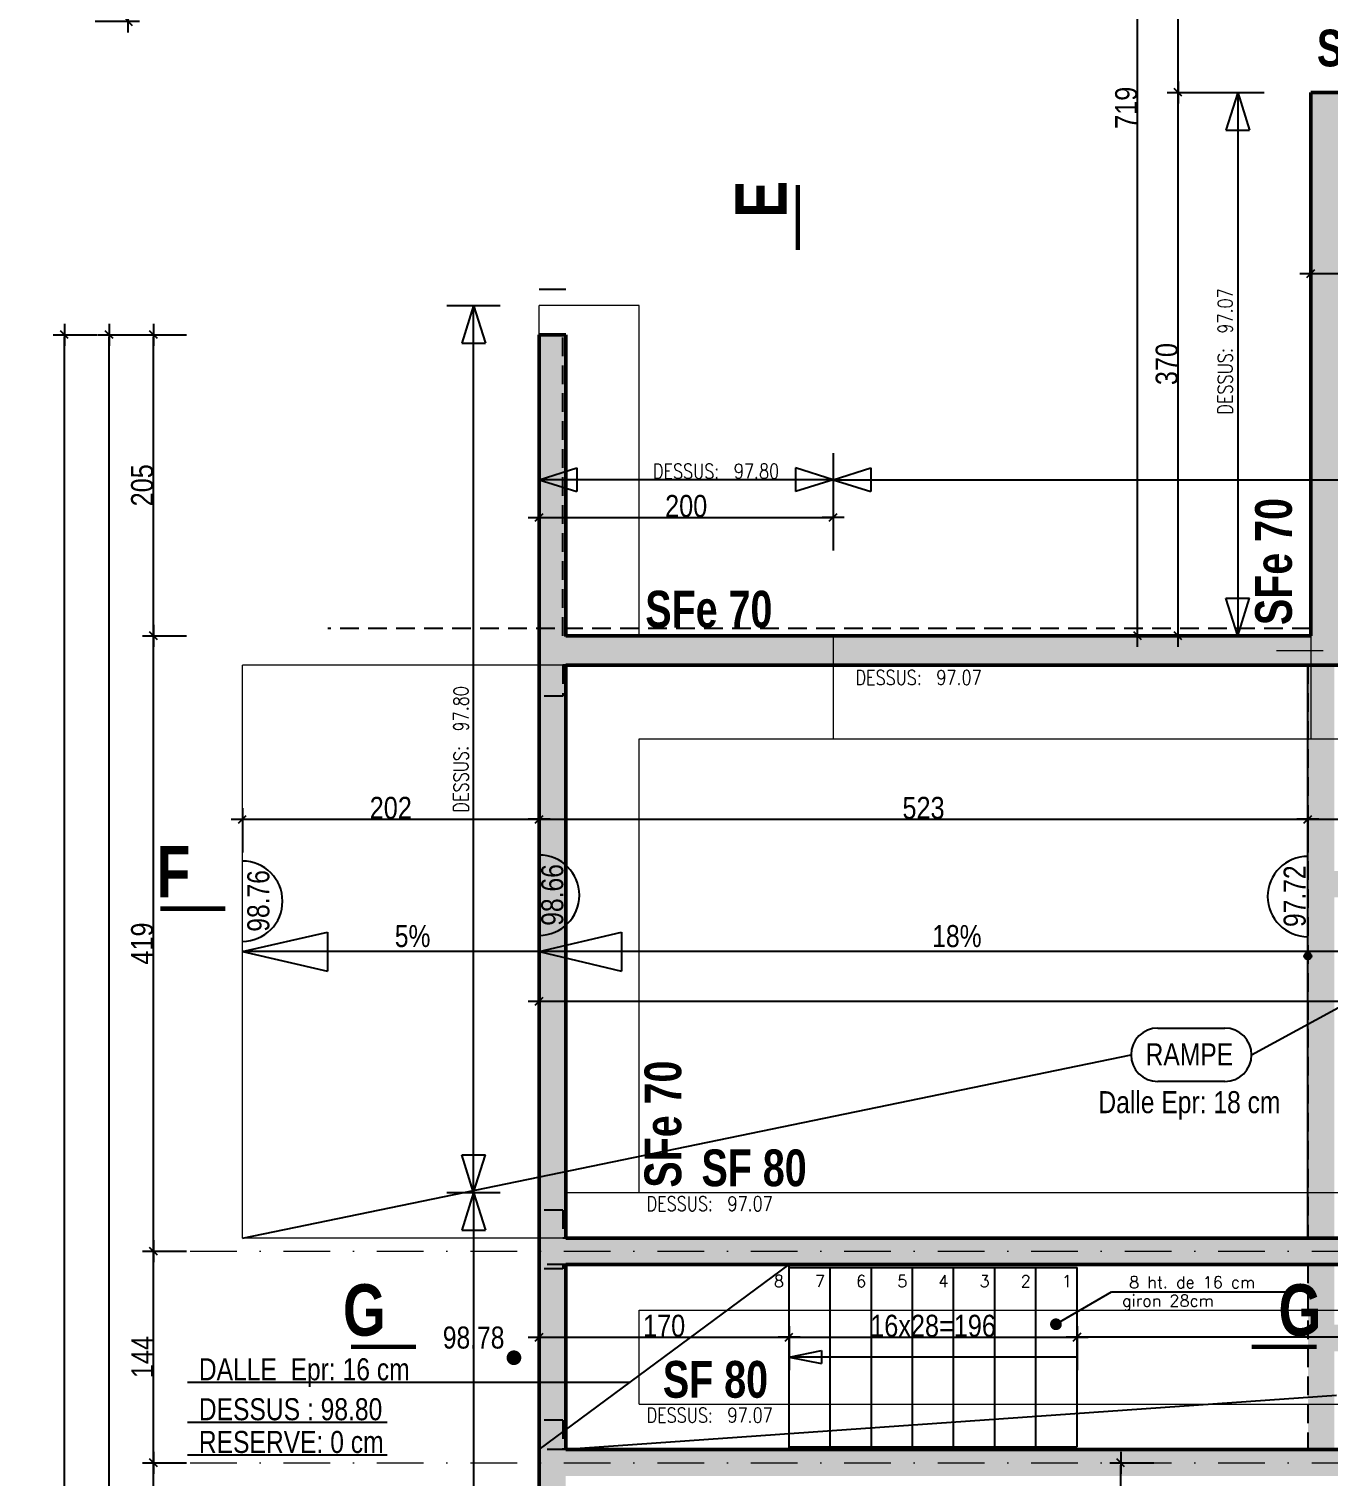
# Model space of a CAD drawing. Header units: centimetres. Extents: x -4990 to 114398, y -61489 to -12305.
# Drawn here: x 39613 to 40497, y -18859 to -17874 of the extents above; entities that cross this region are included whole.
import ezdxf
from ezdxf.enums import TextEntityAlignment as Align

# ---------------------------------------------------------------- set-up
doc = ezdxf.new("R2010")
doc.units = ezdxf.units.CM
doc.header["$LTSCALE"] = 0.5
for name, pattern in [('CACHEX2', [19.05, 12.7, -6.35]), ('TIRETPT2', [12.7, 6.35, -3.175, 0, -3.175]), ('TIRETPTX2', [50.8, 25.4, -12.7, 0, -12.7])]:
    doc.linetypes.add(name, pattern=pattern)
doc.layers.get('DEFPOINTS').update_dxf_attribs({"linetype": 'CONTINUOUS'})
for name, color, linetype in [('01_cote_gen', 4, 'CONTINUOUS'), ('01_linteaux', 2, 'CONTINUOUS'), ('01_murs_sup', 2, 'CACHEX2'), ('01_poch_murs', 253, 'CONTINUOUS'), ('01_texte', 230, 'CONTINUOUS'), ('AA_COTES', 2, 'CONTINUOUS')]:
    doc.layers.add(name, color=color, linetype=linetype)
for name, color, linetype, lineweight in [('01_murs_coup', 5, 'CONTINUOUS', 60), ('01_sem', 42, 'CONTINUOUS', 15), ('01_tram_axes', 2, 'TIRETPTX2', 9)]:
    doc.layers.add(name, color=color, linetype=linetype, lineweight=lineweight)
doc.styles.add('52', font='romans.shx', dxfattribs={"height": 8})
doc.styles.add('impact', font='impact.ttf')
doc.styles.add('MATTE_TXT', font='arial.ttf')
doc.styles.add('SIMPLEX1', font='SIMPLEX.shx', dxfattribs={"width": 0.8, "height": 10})
doc.styles.add('STYLE2', font='ARIALN.TTF')
doc.dimstyles.new('JB50', dxfattribs={"dimscale": 0.1, "dimtxt": 150, "dimasz": 15, "dimexe": 0.1, "dimexo": 0.1, "dimgap": 0.09, "dimtad": 1, "dimdec": 1, "dimdsep": 46, "dimtxsty": 'STYLE2', "dimblk1": 'BOND_G', "dimblk2": 'BOND_D', "dimsah": 1, "dimcen": 1.5, "dimdle": 0.01, "dimse1": 1, "dimse2": 1, "dimclrd": 4, "dimclre": 2, "dimclrt": 6, "dimazin": 2, "dimtfac": 2.333333, "dimtdec": 1, "dimtix": 1, "dimtmove": 2, "dimatfit": 3, "dimldrblk": 'BOND_G', "dimfxl": 1, "dimtolj": 1, "dimtzin": 0, "dimarcsym": 0})

# ---------------------------------------------------------------- blocks, each defined once
blk = doc.blocks.new('BOND_G')
at = {"layer": 'AA_COTES', "color": 0}
for p, q in [((0, -5), (0, 15)), ((5, 0), (-5, 0)), ((1.77, 1.77), (-1.77, -1.77))]:
    blk.add_line(p, q, dxfattribs=at)
blk = doc.blocks.new('BOND_D')
at = {"layer": 'AA_COTES', "color": 0}
for p, q in [((5, 0), (-5, 0)), ((-1.77, -1.77), (1.77, 1.77)), ((0, 5), (0, -15))]:
    blk.add_line(p, q, dxfattribs=at)
blk = doc.blocks.new('*D73')
at = {"layer": '01_linteaux', "color": 4, "lineweight": -2, "transparency": 16777216}
blk.add_line((40485.13, -18412.37), (40914.13, -18412.37), dxfattribs=at)
at = {"layer": 'DEFPOINTS', "color": 0, "transparency": 16777216}
for p in [(40915.63, -18412.37), (40483.63, -18417.11), (40915.63, -18417.11)]:
    blk.add_point(p, dxfattribs=at)
at = {"layer": '01_linteaux', "color": 4, "lineweight": -2, "transparency": 16777216, "xscale": 1.5, "yscale": 1.5, "zscale": 1.5, "rotation": 180}
blk.add_blockref('BOND_G', (40483.63, -18412.37), dxfattribs=at)
at = {"layer": '01_linteaux', "color": 4, "lineweight": -2, "transparency": 16777216, "xscale": 1.5, "yscale": 1.5, "zscale": 1.5}
blk.add_blockref('BOND_D', (40915.63, -18412.37), dxfattribs=at)
at = {"layer": '01_linteaux', "color": 6, "transparency": 16777216, "insert": (40699.63, -18404.7), "char_height": 15, "attachment_point": 5, "style": 'STYLE2'}
blk.add_mtext('\\A1;432', dxfattribs=at)
blk = doc.blocks.new('*D74')
at = {"layer": '01_linteaux', "color": 4, "lineweight": -2, "transparency": 16777216}
blk.add_line((39760.13, -18412.37), (39959.13, -18412.37), dxfattribs=at)
at = {"layer": 'DEFPOINTS', "color": 0, "transparency": 16777216}
for p in [(39960.63, -18412.37), (39758.63, -18417.08), (39960.63, -18434.32)]:
    blk.add_point(p, dxfattribs=at)
at = {"layer": '01_linteaux', "color": 4, "lineweight": -2, "transparency": 16777216, "xscale": 1.5, "yscale": 1.5, "zscale": 1.5, "rotation": 180}
blk.add_blockref('BOND_G', (39758.63, -18412.37), dxfattribs=at)
at = {"layer": '01_linteaux', "color": 4, "lineweight": -2, "transparency": 16777216, "xscale": 1.5, "yscale": 1.5, "zscale": 1.5}
blk.add_blockref('BOND_D', (39960.63, -18412.37), dxfattribs=at)
at = {"layer": '01_linteaux', "color": 6, "transparency": 16777216, "insert": (39859.63, -18404.7), "char_height": 15, "attachment_point": 5, "style": 'STYLE2'}
blk.add_mtext('\\A1;202', dxfattribs=at)
blk = doc.blocks.new('*D75')
at = {"layer": '01_linteaux', "color": 4, "lineweight": -2, "transparency": 16777216}
blk.add_line((39962.13, -18412.37), (40482.13, -18412.37), dxfattribs=at)
at = {"layer": 'DEFPOINTS', "color": 0, "transparency": 16777216}
for p in [(40483.63, -18412.37), (39960.63, -18434.87), (40483.63, -18465.1)]:
    blk.add_point(p, dxfattribs=at)
at = {"layer": '01_linteaux', "color": 4, "lineweight": -2, "transparency": 16777216, "xscale": 1.5, "yscale": 1.5, "zscale": 1.5, "rotation": 180}
blk.add_blockref('BOND_G', (39960.63, -18412.37), dxfattribs=at)
at = {"layer": '01_linteaux', "color": 4, "lineweight": -2, "transparency": 16777216, "xscale": 1.5, "yscale": 1.5, "zscale": 1.5}
blk.add_blockref('BOND_D', (40483.63, -18412.37), dxfattribs=at)
at = {"layer": '01_linteaux', "color": 6, "transparency": 16777216, "insert": (40222.13, -18404.7), "char_height": 15, "attachment_point": 5, "style": 'STYLE2'}
blk.add_mtext('\\A1;523', dxfattribs=at)
blk = doc.blocks.new('*D86')
at = {"layer": '01_cote_gen', "color": 4, "lineweight": -2, "transparency": 16777216}
blk.add_line((39962.13, -17475.15), (40484.13, -17475.15), dxfattribs=at)
at = {"layer": 'DEFPOINTS', "color": 0, "transparency": 16777216}
for p in [(40485.63, -17475.15), (40485.63, -17917.48), (39960.63, -18082.48)]:
    blk.add_point(p, dxfattribs=at)
at = {"layer": '01_cote_gen', "color": 4, "lineweight": -2, "transparency": 16777216, "xscale": 1.5, "yscale": 1.5, "zscale": 1.5, "rotation": 180}
blk.add_blockref('BOND_G', (39960.63, -17475.15), dxfattribs=at)
at = {"layer": '01_cote_gen', "color": 4, "lineweight": -2, "transparency": 16777216, "xscale": 1.5, "yscale": 1.5, "zscale": 1.5}
blk.add_blockref('BOND_D', (40485.63, -17475.15), dxfattribs=at)
at = {"layer": '01_cote_gen', "color": 6, "transparency": 16777216, "insert": (40223.13, -17467.49), "char_height": 15, "attachment_point": 5, "style": 'STYLE2'}
blk.add_mtext('\\A1;525', dxfattribs=at)
blk = doc.blocks.new('*D87')
at = {"layer": '01_cote_gen', "color": 4, "lineweight": -2, "transparency": 16777216}
blk.add_line((40487.13, -17475.15), (40929.13, -17475.15), dxfattribs=at)
at = {"layer": 'DEFPOINTS', "color": 0, "transparency": 16777216}
for p in [(40930.63, -17475.15), (40930.63, -17497.65), (40485.63, -17917.48)]:
    blk.add_point(p, dxfattribs=at)
at = {"layer": '01_cote_gen', "color": 4, "lineweight": -2, "transparency": 16777216, "xscale": 1.5, "yscale": 1.5, "zscale": 1.5, "rotation": 180}
blk.add_blockref('BOND_G', (40485.63, -17475.15), dxfattribs=at)
at = {"layer": '01_cote_gen', "color": 4, "lineweight": -2, "transparency": 16777216, "xscale": 1.5, "yscale": 1.5, "zscale": 1.5}
blk.add_blockref('BOND_D', (40930.63, -17475.15), dxfattribs=at)
at = {"layer": '01_cote_gen', "color": 6, "transparency": 16777216, "insert": (40708.13, -17467.52), "char_height": 15, "attachment_point": 5, "style": 'STYLE2'}
blk.add_mtext('\\A1;445', dxfattribs=at)
blk = doc.blocks.new('*D95')
at = {"layer": '01_cote_gen', "color": 4, "lineweight": -2, "transparency": 16777216}
blk.add_line((39962.13, -18536.22), (41544.13, -18536.22), dxfattribs=at)
at = {"layer": 'DEFPOINTS', "color": 0, "transparency": 16777216}
for p in [(41545.63, -18536.22), (39960.63, -18597.35), (41545.63, -18617.31)]:
    blk.add_point(p, dxfattribs=at)
at = {"layer": '01_cote_gen', "color": 4, "lineweight": -2, "transparency": 16777216, "xscale": 1.5, "yscale": 1.5, "zscale": 1.5, "rotation": 180}
blk.add_blockref('BOND_G', (39960.63, -18536.22), dxfattribs=at)
at = {"layer": '01_cote_gen', "color": 4, "lineweight": -2, "transparency": 16777216, "xscale": 1.5, "yscale": 1.5, "zscale": 1.5}
blk.add_blockref('BOND_D', (41545.63, -18536.22), dxfattribs=at)
at = {"layer": '01_cote_gen', "color": 6, "transparency": 16777216, "insert": (40753.13, -18528.55), "char_height": 15, "attachment_point": 5, "style": 'STYLE2'}
blk.add_mtext('\\A1;1585', dxfattribs=at)
blk = doc.blocks.new('*D117')
at = {"layer": '01_cote_gen', "color": 4, "lineweight": -2, "transparency": 16777216}
blk.add_line((40487.13, -18040.77), (40939.13, -18040.77), dxfattribs=at)
at = {"layer": 'DEFPOINTS', "color": 0, "transparency": 16777216}
for p in [(40485.63, -18022.24), (40940.63, -18040.77), (40940.63, -18040.77)]:
    blk.add_point(p, dxfattribs=at)
at = {"layer": '01_cote_gen', "color": 4, "lineweight": -2, "transparency": 16777216, "xscale": 1.5, "yscale": 1.5, "zscale": 1.5, "rotation": 180}
blk.add_blockref('BOND_G', (40485.63, -18040.77), dxfattribs=at)
at = {"layer": '01_cote_gen', "color": 4, "lineweight": -2, "transparency": 16777216, "xscale": 1.5, "yscale": 1.5, "zscale": 1.5}
blk.add_blockref('BOND_D', (40940.63, -18040.77), dxfattribs=at)
at = {"layer": '01_cote_gen', "color": 6, "transparency": 16777216, "insert": (40713.13, -18033.13), "char_height": 15, "attachment_point": 5, "style": 'STYLE2'}
blk.add_mtext('\\A1;455', dxfattribs=at)
blk = doc.blocks.new('*D174')
at = {"layer": '01_cote_gen', "color": 4, "lineweight": -2, "transparency": 16777216}
blk.add_line((39698.19, -19161.98), (39698.19, -18851.98), dxfattribs=at)
at = {"layer": 'DEFPOINTS', "color": 0, "transparency": 16777216}
for p in [(39698.19, -18850.48), (39723.04, -18850.48), (39723.04, -19163.48)]:
    blk.add_point(p, dxfattribs=at)
at = {"layer": '01_cote_gen', "color": 4, "lineweight": -2, "transparency": 16777216, "xscale": 1.5, "yscale": 1.5, "zscale": 1.5}
for name, p, rotation in [('BOND_D', (39698.19, -18850.48), 90), ('BOND_G', (39698.19, -19163.48), 270)]:
    blk.add_blockref(name, p, dxfattribs=dict(at, rotation=rotation))
at = {"layer": '01_cote_gen', "color": 6, "transparency": 16777216, "insert": (39690.52, -19006.98), "char_height": 15, "attachment_point": 5, "rotation": 90, "style": 'STYLE2'}
blk.add_mtext('\\A1;313', dxfattribs=at)
blk = doc.blocks.new('*D175')
at = {"layer": '01_cote_gen', "color": 4, "lineweight": -2, "transparency": 16777216}
blk.add_line((39698.19, -18848.98), (39698.19, -18707.98), dxfattribs=at)
at = {"layer": 'DEFPOINTS', "color": 0, "transparency": 16777216}
for p in [(39698.19, -18706.48), (39723.04, -18706.48), (39723.04, -18850.48)]:
    blk.add_point(p, dxfattribs=at)
at = {"layer": '01_cote_gen', "color": 4, "lineweight": -2, "transparency": 16777216, "xscale": 1.5, "yscale": 1.5, "zscale": 1.5}
for name, p, rotation in [('BOND_D', (39698.19, -18706.48), 90), ('BOND_G', (39698.19, -18850.48), 270)]:
    blk.add_blockref(name, p, dxfattribs=dict(at, rotation=rotation))
at = {"layer": '01_cote_gen', "color": 6, "transparency": 16777216, "insert": (39690.65, -18778.48), "char_height": 15, "attachment_point": 5, "rotation": 90, "style": 'STYLE2'}
blk.add_mtext('\\A1;144', dxfattribs=at)
blk = doc.blocks.new('*D176')
at = {"layer": '01_cote_gen', "color": 4, "lineweight": -2, "transparency": 16777216}
blk.add_line((39668.04, -20295.98), (39668.04, -18083.98), dxfattribs=at)
at = {"layer": 'DEFPOINTS', "color": 0, "transparency": 16777216}
for p in [(39668.04, -18082.48), (39720.69, -18082.48), (39960.63, -20297.48)]:
    blk.add_point(p, dxfattribs=at)
at = {"layer": '01_cote_gen', "color": 4, "lineweight": -2, "transparency": 16777216, "xscale": 1.5, "yscale": 1.5, "zscale": 1.5}
for name, p, rotation in [('BOND_D', (39668.04, -18082.48), 90), ('BOND_G', (39668.04, -20297.48), 270)]:
    blk.add_blockref(name, p, dxfattribs=dict(at, rotation=rotation))
at = {"layer": '01_cote_gen', "color": 6, "transparency": 16777216, "insert": (39660.38, -19189.98), "char_height": 15, "attachment_point": 5, "rotation": 90, "style": 'STYLE2'}
blk.add_mtext('\\A1;2215', dxfattribs=at)
blk = doc.blocks.new('*D177')
at = {"layer": '01_cote_gen', "color": 4, "lineweight": -2, "transparency": 16777216}
blk.add_line((39698.19, -18704.98), (39698.19, -18288.98), dxfattribs=at)
at = {"layer": 'DEFPOINTS', "color": 0, "transparency": 16777216}
for p in [(39698.19, -18287.48), (40026.4, -18287.48), (39720.69, -18706.48)]:
    blk.add_point(p, dxfattribs=at)
at = {"layer": '01_cote_gen', "color": 4, "lineweight": -2, "transparency": 16777216, "xscale": 1.5, "yscale": 1.5, "zscale": 1.5}
for name, p, rotation in [('BOND_D', (39698.19, -18287.48), 90), ('BOND_G', (39698.19, -18706.48), 270)]:
    blk.add_blockref(name, p, dxfattribs=dict(at, rotation=rotation))
at = {"layer": '01_cote_gen', "color": 6, "transparency": 16777216, "insert": (39690.52, -18496.98), "char_height": 15, "attachment_point": 5, "rotation": 90, "style": 'STYLE2'}
blk.add_mtext('\\A1;419', dxfattribs=at)
blk = doc.blocks.new('*D178')
at = {"layer": '01_cote_gen', "color": 4, "lineweight": -2, "transparency": 16777216}
blk.add_line((39698.19, -18285.98), (39698.19, -18083.98), dxfattribs=at)
at = {"layer": 'DEFPOINTS', "color": 0, "transparency": 16777216}
for p in [(39698.19, -18082.48), (39978.63, -18082.48), (39720.69, -18287.48)]:
    blk.add_point(p, dxfattribs=at)
at = {"layer": '01_cote_gen', "color": 4, "lineweight": -2, "transparency": 16777216, "xscale": 1.5, "yscale": 1.5, "zscale": 1.5}
for name, p, rotation in [('BOND_D', (39698.19, -18082.48), 90), ('BOND_G', (39698.19, -18287.48), 270)]:
    blk.add_blockref(name, p, dxfattribs=dict(at, rotation=rotation))
at = {"layer": '01_cote_gen', "color": 6, "transparency": 16777216, "insert": (39690.52, -18184.98), "char_height": 15, "attachment_point": 5, "rotation": 90, "style": 'STYLE2'}
blk.add_mtext('\\A1;205', dxfattribs=at)
blk = doc.blocks.new('*D180')
at = {"layer": '01_cote_gen', "color": 4, "lineweight": -2, "transparency": 16777216}
blk.add_line((39637.51, -20577.98), (39637.51, -18083.98), dxfattribs=at)
at = {"layer": 'DEFPOINTS', "color": 0, "transparency": 16777216}
for p in [(39637.51, -18082.48), (39720.69, -18082.48), (40307.63, -20579.48)]:
    blk.add_point(p, dxfattribs=at)
at = {"layer": '01_cote_gen', "color": 4, "lineweight": -2, "transparency": 16777216, "xscale": 1.5, "yscale": 1.5, "zscale": 1.5}
for name, p, rotation in [('BOND_D', (39637.51, -18082.48), 90), ('BOND_G', (39637.51, -20579.48), 270)]:
    blk.add_blockref(name, p, dxfattribs=dict(at, rotation=rotation))
at = {"layer": '01_cote_gen', "color": 6, "transparency": 16777216, "insert": (39629.85, -19330.98), "char_height": 15, "attachment_point": 5, "rotation": 90, "style": 'STYLE2'}
blk.add_mtext('\\A1;2497', dxfattribs=at)
blk = doc.blocks.new('*D181')
at = {"layer": '01_cote_gen', "color": 4, "lineweight": -2, "transparency": 16777216}
blk.add_line((40395.35, -18285.98), (40395.35, -17918.98), dxfattribs=at)
at = {"layer": 'DEFPOINTS', "color": 0, "transparency": 16777216}
for p in [(40395.35, -17917.48), (40485.63, -17917.48), (40443.59, -18287.48)]:
    blk.add_point(p, dxfattribs=at)
at = {"layer": '01_cote_gen', "color": 4, "lineweight": -2, "transparency": 16777216, "xscale": 1.5, "yscale": 1.5, "zscale": 1.5}
for name, p, rotation in [('BOND_D', (40395.35, -17917.48), 90), ('BOND_G', (40395.35, -18287.48), 270)]:
    blk.add_blockref(name, p, dxfattribs=dict(at, rotation=rotation))
at = {"layer": '01_cote_gen', "color": 6, "transparency": 16777216, "insert": (40387.68, -18102.48), "char_height": 15, "attachment_point": 5, "rotation": 90, "style": 'STYLE2'}
blk.add_mtext('\\A1;370', dxfattribs=at)
blk = doc.blocks.new('*D182')
at = {"layer": '01_cote_gen', "color": 4, "lineweight": -2, "transparency": 16777216}
blk.add_line((40395.35, -17915.98), (40395.35, -17594.98), dxfattribs=at)
at = {"layer": 'DEFPOINTS', "color": 0, "transparency": 16777216}
for p in [(40395.35, -17593.48), (40841.47, -17593.48), (40622.78, -17917.48)]:
    blk.add_point(p, dxfattribs=at)
at = {"layer": '01_cote_gen', "color": 4, "lineweight": -2, "transparency": 16777216, "xscale": 1.5, "yscale": 1.5, "zscale": 1.5}
for name, p, rotation in [('BOND_D', (40395.35, -17593.48), 90), ('BOND_G', (40395.35, -17917.48), 270)]:
    blk.add_blockref(name, p, dxfattribs=dict(at, rotation=rotation))
at = {"layer": '01_cote_gen', "color": 6, "transparency": 16777216, "insert": (40387.68, -17755.48), "char_height": 15, "attachment_point": 5, "rotation": 90, "style": 'STYLE2'}
blk.add_mtext('\\A1;324', dxfattribs=at)
blk = doc.blocks.new('*D184')
at = {"layer": '01_cote_gen', "color": 4, "lineweight": -2, "transparency": 16777216}
blk.add_line((40367.78, -18285.98), (40367.78, -17569.98), dxfattribs=at)
at = {"layer": 'DEFPOINTS', "color": 0, "transparency": 16777216}
for p in [(40367.78, -17568.48), (40417.85, -17568.48), (40462.3, -18287.48)]:
    blk.add_point(p, dxfattribs=at)
at = {"layer": '01_cote_gen', "color": 4, "lineweight": -2, "transparency": 16777216, "xscale": 1.5, "yscale": 1.5, "zscale": 1.5}
for name, p, rotation in [('BOND_D', (40367.78, -17568.48), 90), ('BOND_G', (40367.78, -18287.48), 270)]:
    blk.add_blockref(name, p, dxfattribs=dict(at, rotation=rotation))
at = {"layer": '01_cote_gen', "color": 6, "transparency": 16777216, "insert": (40360.12, -17927.98), "char_height": 15, "attachment_point": 5, "rotation": 90, "style": 'STYLE2'}
blk.add_mtext('\\A1;719', dxfattribs=at)
blk = doc.blocks.new('*D185')
at = {"layer": '01_cote_gen', "color": 4, "lineweight": -2, "transparency": 16777216}
blk.add_line((40949.13, -18764.96), (40328.13, -18764.96), dxfattribs=at)
at = {"layer": 'DEFPOINTS', "color": 0, "transparency": 16777216}
for p in [(40326.63, -18732.96), (40950.63, -18739.05), (40326.63, -18764.96)]:
    blk.add_point(p, dxfattribs=at)
at = {"layer": '01_cote_gen', "color": 4, "lineweight": -2, "transparency": 16777216, "xscale": 1.5, "yscale": 1.5, "zscale": 1.5, "rotation": 180}
blk.add_blockref('BOND_D', (40326.63, -18764.96), dxfattribs=at)
at = {"layer": '01_cote_gen', "color": 4, "lineweight": -2, "transparency": 16777216, "xscale": 1.5, "yscale": 1.5, "zscale": 1.5}
blk.add_blockref('BOND_G', (40950.63, -18764.96), dxfattribs=at)
at = {"layer": '01_cote_gen', "color": 6, "transparency": 16777216, "insert": (40638.63, -18757.29), "char_height": 15, "attachment_point": 5, "style": 'STYLE2'}
blk.add_mtext('\\A1;624', dxfattribs=at)
blk = doc.blocks.new('*D203')
at = {"layer": '01_cote_gen', "color": 4, "lineweight": -2, "transparency": 16777216}
blk.add_line((40356.3, -19126.98), (40356.3, -18851.98), dxfattribs=at)
at = {"layer": 'DEFPOINTS', "color": 0, "transparency": 16777216}
for p in [(40356.3, -18850.48), (40434.35, -18850.48), (40412.09, -19128.48)]:
    blk.add_point(p, dxfattribs=at)
at = {"layer": '01_cote_gen', "color": 4, "lineweight": -2, "transparency": 16777216, "xscale": 1.5, "yscale": 1.5, "zscale": 1.5}
for name, p, rotation in [('BOND_D', (40356.3, -18850.48), 90), ('BOND_G', (40356.3, -19128.48), 270)]:
    blk.add_blockref(name, p, dxfattribs=dict(at, rotation=rotation))
at = {"layer": '01_cote_gen', "color": 6, "transparency": 16777216, "insert": (40348.63, -18962.68), "char_height": 15, "attachment_point": 5, "rotation": 90, "style": 'STYLE2'}
blk.add_mtext('\\A1;278', dxfattribs=at)
blk = doc.blocks.new('*D406')
at = {"layer": '01_cote_gen', "color": 4, "lineweight": -2, "transparency": 16777216}
blk.add_line((39681.05, -17840.71), (39681.05, -17867.71), dxfattribs=at)
at = {"layer": 'DEFPOINTS', "color": 0, "transparency": 16777216}
for p in [(39673.55, -17839.21), (39613.44, -17869.21), (39681.05, -17869.21)]:
    blk.add_point(p, dxfattribs=at)
at = {"layer": '01_cote_gen', "color": 4, "lineweight": -2, "transparency": 16777216, "xscale": 1.5, "yscale": 1.5, "zscale": 1.5}
for name, p, rotation in [('BOND_G', (39681.05, -17839.21), 90), ('BOND_D', (39681.05, -17869.21), 270)]:
    blk.add_blockref(name, p, dxfattribs=dict(at, rotation=rotation))
at = {"layer": '01_cote_gen', "color": 6, "transparency": 16777216, "insert": (39673.38, -17854.21), "char_height": 15, "attachment_point": 5, "rotation": 90, "style": 'STYLE2'}
blk.add_mtext('\\A1;30', dxfattribs=at)
blk = doc.blocks.new('*D435')
at = {"layer": '01_cote_gen', "color": 4, "lineweight": -2, "transparency": 16777216}
blk.add_line((39962.13, -18206.84), (40159.13, -18206.84), dxfattribs=at)
at = {"layer": 'DEFPOINTS', "color": 0, "transparency": 16777216}
for p in [(40160.63, -18206.84), (39960.63, -18232.38), (40160.63, -18232.38)]:
    blk.add_point(p, dxfattribs=at)
at = {"layer": '01_cote_gen', "color": 4, "lineweight": -2, "transparency": 16777216, "xscale": 1.5, "yscale": 1.5, "zscale": 1.5, "rotation": 180}
blk.add_blockref('BOND_G', (39960.63, -18206.84), dxfattribs=at)
at = {"layer": '01_cote_gen', "color": 4, "lineweight": -2, "transparency": 16777216, "xscale": 1.5, "yscale": 1.5, "zscale": 1.5}
blk.add_blockref('BOND_D', (40160.63, -18206.84), dxfattribs=at)
at = {"layer": '01_cote_gen', "color": 6, "transparency": 16777216, "insert": (40060.63, -18199.17), "char_height": 15, "attachment_point": 5, "style": 'STYLE2'}
blk.add_mtext('\\A1;200', dxfattribs=at)
blk = doc.blocks.new('*D436')
at = {"layer": '01_cote_gen', "color": 4, "lineweight": -2, "transparency": 16777216}
blk.add_line((40132.13, -18764.96), (40325.13, -18764.96), dxfattribs=at)
at = {"layer": 'DEFPOINTS', "color": 0, "transparency": 16777216}
for p in [(40326.63, -18764.96), (40130.63, -18791.2), (40326.63, -18791.2)]:
    blk.add_point(p, dxfattribs=at)
at = {"layer": '01_cote_gen', "color": 4, "lineweight": -2, "transparency": 16777216, "xscale": 1.5, "yscale": 1.5, "zscale": 1.5, "rotation": 180}
blk.add_blockref('BOND_G', (40130.63, -18764.96), dxfattribs=at)
at = {"layer": '01_cote_gen', "color": 4, "lineweight": -2, "transparency": 16777216, "xscale": 1.5, "yscale": 1.5, "zscale": 1.5}
blk.add_blockref('BOND_D', (40326.63, -18764.96), dxfattribs=at)
at = {"layer": '01_cote_gen', "color": 6, "transparency": 16777216, "insert": (40228.63, -18757.29), "char_height": 15, "attachment_point": 5, "style": 'STYLE2'}
blk.add_mtext('\\A1;16x28=196', dxfattribs=at)
blk = doc.blocks.new('*D437')
at = {"layer": '01_cote_gen', "color": 4, "lineweight": -2, "transparency": 16777216}
blk.add_line((39962.13, -18764.96), (40129.13, -18764.96), dxfattribs=at)
at = {"layer": 'DEFPOINTS', "color": 0, "transparency": 16777216}
for p in [(40130.63, -18746.48), (39960.63, -18757.89), (40130.63, -18764.96)]:
    blk.add_point(p, dxfattribs=at)
at = {"layer": '01_cote_gen', "color": 4, "lineweight": -2, "transparency": 16777216, "xscale": 1.5, "yscale": 1.5, "zscale": 1.5, "rotation": 180}
blk.add_blockref('BOND_G', (39960.63, -18764.96), dxfattribs=at)
at = {"layer": '01_cote_gen', "color": 4, "lineweight": -2, "transparency": 16777216, "xscale": 1.5, "yscale": 1.5, "zscale": 1.5}
blk.add_blockref('BOND_D', (40130.63, -18764.96), dxfattribs=at)
at = {"layer": '01_cote_gen', "color": 6, "transparency": 16777216, "insert": (40045.63, -18757.29), "char_height": 15, "attachment_point": 5, "style": 'STYLE2'}
blk.add_mtext('\\A1;170', dxfattribs=at)

msp = doc.modelspace()

# ---------------------------------------------------------------- hatches: boundary and pattern name
at = {"layer": '01_murs_sup'}
h = msp.add_hatch(dxfattribs=at)
h.set_pattern_fill('DASH', color=256, scale=2.5, angle=135)
h.set_pattern_definition([(135, (25186.803, -57921.042), (-11.2253202, 2e-15), [7.9375, -7.9375])])
h.paths.add_polyline_path([(41233.633, -19703.484), (41233.633, -19683.484), (41215.633, -19683.484), (41215.633, -19703.484), (41113.633, -19703.484), (41113.633, -19721.484), (41308.633, -19721.484), (41308.633, -20561.484), (41014.633, -20561.484), (41014.633, -20537.484), (40998.633, -20537.484), (40998.633, -20577.484), (42150.633, -20577.484), (42150.633, -20282.484), (42134.633, -20282.484), (42134.633, -20561.484), (41328.633, -20561.484), (41328.633, -19703.484)])
h.paths.add_polyline_path([(41733.633, -20307.484), (41733.633, -20327.484), (41803.633, -20327.484), (41803.633, -20307.484)], flags=17)
h.paths.add_polyline_path([(41914.633, -19897.484), (41914.633, -19948.484), (41930.633, -19948.484), (41930.633, -19932.484), (41930.633, -19897.484)], flags=17)
h.paths.add_polyline_path([(42055.633, -19932.484), (42055.633, -19948.484), (42134.633, -19948.484), (42134.633, -20192.484), (42150.633, -20192.484), (42150.633, -19932.484)], flags=17)
h.paths.add_polyline_path([(41770.633, -19557.484), (41770.633, -19367.484), (41754.633, -19367.484), (41754.633, -19555.484), (40915.633, -19555.484), (40915.633, -19333.484), (40897.633, -19333.484), (40897.633, -19573.484), (41215.633, -19573.484), (41215.633, -19580.484), (41233.633, -19580.484), (41233.633, -19573.484), (41914.633, -19573.484), (41914.633, -19617.484), (41930.633, -19617.484), (41930.633, -19557.484)])
h.paths.add_polyline_path([(41590.633, -19211.484), (41590.633, -19197.484), (41574.633, -19197.484), (41574.633, -19227.484), (41754.633, -19227.484), (41754.633, -19277.484), (41770.633, -19277.484), (41770.633, -19211.484)])
h.paths.add_polyline_path([(40875.633, -18841.484), (40875.633, -18859.484), (40897.633, -18859.484), (40897.633, -19230.484), (40915.633, -19230.484), (40915.633, -18859.484), (41574.633, -18859.484), (41574.633, -18897.484), (41590.633, -18897.484), (41590.633, -18857.484), (41770.633, -18857.484), (41770.633, -18762.484), (41754.633, -18762.484), (41754.633, -18841.484)])
h.paths.add_polyline_path([(41754.633, -18477.484), (41754.633, -18637.484), (41770.633, -18637.484), (41770.633, -18477.484)])
h.paths.add_polyline_path([(41685.633, -18137.484), (41685.633, -18153.484), (41754.633, -18153.484), (41754.633, -18297.484), (41770.633, -18297.484), (41770.633, -18137.484)])
h.paths.add_polyline_path([(41344.633, -18057.484), (41344.633, -18153.484), (41505.633, -18153.484), (41505.633, -18137.484), (41360.633, -18137.484), (41360.633, -18057.484)])
h.paths.add_polyline_path([(41185.633, -18371.484), (41185.633, -18486.484), (41205.633, -18486.484), (41205.633, -18371.484)], flags=17)
h.paths.add_polyline_path([(40485.633, -17917.484), (40485.633, -18287.484), (39976.633, -18287.484), (39976.633, -18082.484), (39960.633, -18082.484), (39960.633, -18328.484), (39976.633, -18328.484), (39976.633, -18307.484), (40483.633, -18307.484), (40483.633, -18697.484), (39976.633, -18697.484), (39976.633, -18678.484), (39960.633, -18678.484), (39960.633, -18718.484), (39976.633, -18718.484), (39976.633, -18715.484), (40483.633, -18715.484), (40483.633, -18841.484), (39976.633, -18841.484), (39976.633, -18821.484), (39960.633, -18821.484), (39960.633, -19249.747), (39976.633, -19249.747), (39976.633, -19207.484), (40005.633, -19207.484), (40005.633, -19189.484), (39976.633, -19189.484), (39976.633, -18859.484), (40501.633, -18859.484), (40501.633, -18774.484), (40749.633, -18774.484), (40749.633, -18936.484), (40767.633, -18936.484), (40767.633, -18859.484), (40772.633, -18859.484), (40772.633, -18841.484), (40767.633, -18841.484), (40767.633, -18756.484), (40501.633, -18756.484), (40501.633, -18465.484), (40785.633, -18465.484), (40785.633, -18447.484), (40501.633, -18447.484), (40501.633, -17933.484), (40765.633, -17933.484), (40765.633, -18354.484), (40785.633, -18354.484), (40785.633, -17933.484), (41344.633, -17933.484), (41344.633, -17967.484), (41360.633, -17967.484), (41360.633, -17917.484)])
at = {"layer": '01_poch_murs'}
h = msp.add_hatch(color=256, dxfattribs=at)
h.dxf.hatch_style = 1
h.paths.add_polyline_path([(40428.633, -19154.484), (39978.633, -19154.484), (39978.633, -18859.484), (40870.633, -18859.484), (40870.633, -18841.484), (39978.633, -18841.484), (39978.633, -18715.484), (40870.633, -18715.484), (40870.633, -18697.484), (39978.633, -18697.484), (39978.633, -18307.484), (40950.633, -18307.484), (40950.633, -18282.485), (40930.633, -18282.484), (40930.633, -18287.484), (40505.633, -18287.484), (40505.633, -17937.484), (40930.633, -17937.484), (40930.633, -18099.484), (40950.633, -18099.484), (40950.633, -17603.484), (41295.633, -17603.484), (41295.633, -17918.484), (41313.633, -17918.484), (41313.633, -17603.484), (41313.633, -17583.484), (40930.633, -17583.484), (40930.633, -17917.484), (40485.633, -17917.484), (40485.633, -18287.484), (39978.633, -18287.484), (39978.633, -18082.484), (39960.633, -18082.484), (39960.633, -20297.466), (40307.633, -20297.484), (40307.633, -20579.484), (42636.633, -20579.484), (42636.633, -20559.484), (42616.632, -20559.484), (42036.633, -20559.484), (40327.633, -20559.484), (40327.633, -20277.485), (39978.633, -20277.467), (39978.633, -19396.747), (39985.633, -19396.747), (39985.633, -19242.747), (39978.633, -19242.747), (39978.633, -19172.484), (40428.633, -19172.484)])
at = {"layer": '01_texte'}
msp.add_hatch(color=256, dxfattribs=at).paths.add_polyline_path([(40483.633, -18503.091, 1), (40483.633, -18507.877, 1)])

# ---------------------------------------------------------------- linework, layer by layer
at = {"layer": '01_linteaux'}
for p, q in [((39978.633, -18051.776), (39960.633, -18051.776)), ((40130.633, -18841.484), (40130.633, -18715.484)), ((40130.633, -18717.484), (40326.633, -18717.484)), ((40158.633, -18839.484), (40158.633, -18717.484)), ((40186.633, -18839.484), (40186.633, -18717.484)), ((40214.633, -18839.484), (40214.633, -18717.484)), ((40242.633, -18839.484), (40242.633, -18717.484)), ((40270.633, -18839.484), (40270.633, -18717.484)), ((40298.633, -18839.484), (40298.633, -18717.484)), ((40326.633, -18839.484), (40326.633, -18717.484)), ((40130.633, -18778.484), (40152.71, -18774.04)), ((40152.71, -18774.04), (40152.71, -18782.929)), ((40326.633, -18778.484), (40130.633, -18778.484)), ((40130.633, -18778.484), (40152.71, -18782.929)), ((40130.633, -18839.484), (40326.633, -18839.484))]:
    msp.add_line(p, q, dxfattribs=at)
at = {"layer": '01_linteaux', "linetype": 'CACHEX2', "ltscale": 2}
for p, q in [((39978.633, -18715.484), (39960.633, -18715.484)), ((39978.633, -18841.484), (39960.633, -18841.484))]:
    msp.add_line(p, q, dxfattribs=at)
at = {"layer": '01_murs_coup', "linetype": 'Continuous', "lineweight": 50}
for p, q in [((40485.633, -18287.484), (40485.633, -17917.484)), ((40485.633, -17917.484), (40930.633, -17917.484)), ((39960.633, -20297.484), (39960.633, -18082.484)), ((39978.633, -18082.484), (39960.633, -18082.484)), ((39978.633, -18287.484), (39978.633, -18082.484)), ((39978.633, -18287.484), (40485.633, -18287.484)), ((39978.633, -18307.484), (40950.633, -18307.484)), ((39978.633, -18697.484), (39978.633, -18307.484)), ((39978.633, -18697.484), (40950.633, -18697.484)), ((39978.633, -18715.484), (40930.633, -18715.484)), ((39978.633, -18841.484), (39978.633, -18715.484)), ((39978.633, -18841.484), (40930.633, -18841.484))]:
    msp.add_line(p, q, dxfattribs=at)
at = {"layer": '01_murs_sup', "ltscale": 2}
for p, q in [((41360.633, -17917.484), (40485.633, -17917.484)), ((40485.633, -17917.484), (40485.633, -18287.484)), ((39960.633, -18328.484), (39960.633, -18082.484)), ((39976.633, -18082.484), (39960.633, -18082.484)), ((39976.633, -18287.484), (39976.633, -18082.484)), ((40485.633, -18282.484), (39816.903, -18282.484)), ((40485.633, -18287.484), (39976.633, -18287.484)), ((40483.633, -18307.484), (39976.633, -18307.484)), ((39976.633, -18307.484), (39976.633, -18328.484)), ((40483.633, -18307.484), (40483.633, -18697.484)), ((39976.633, -18328.484), (39960.633, -18328.484)), ((39960.633, -18718.484), (39960.633, -18678.484)), ((39976.633, -18678.484), (39960.633, -18678.484)), ((39976.633, -18678.484), (39976.633, -18697.484)), ((40483.633, -18697.484), (39976.633, -18697.484)), ((40483.633, -18715.484), (39976.633, -18715.484)), ((39976.633, -18715.484), (39976.633, -18718.484)), ((40483.633, -18715.484), (40483.633, -18841.484)), ((39976.633, -18718.484), (39960.633, -18718.484)), ((39960.633, -19249.747), (39960.633, -18821.484)), ((39976.633, -18821.484), (39960.633, -18821.484)), ((39976.633, -18821.484), (39976.633, -18841.484)), ((40483.633, -18841.484), (39976.633, -18841.484))]:
    msp.add_line(p, q, dxfattribs=at)
at = {"layer": '01_sem', "linetype": 'Continuous'}
for p, q in [((40028.633, -18062.484), (39960.633, -18062.484)), ((39960.633, -18082.484), (39960.633, -18062.484)), ((40028.633, -18287.484), (40028.633, -18062.484)), ((40160.633, -18287.484), (40160.633, -18357.484)), ((40485.633, -18287.484), (40485.633, -18357.484)), ((39758.633, -18697.484), (39758.633, -18307.484)), ((39978.633, -18307.484), (39758.633, -18307.484)), ((40028.633, -18666.484), (40028.633, -18357.484)), ((40028.633, -18357.484), (40555.633, -18357.484)), ((39978.633, -18666.484), (40820.633, -18666.484)), ((39978.633, -18697.484), (39758.633, -18697.484)), ((40028.633, -18810.484), (40028.633, -18746.484)), ((40028.633, -18746.484), (40820.633, -18746.484)), ((40028.633, -18810.484), (40800.633, -18810.484))]:
    msp.add_line(p, q, dxfattribs=at)
at = {"layer": '01_texte'}
for p, q in [((40417.85, -17917.484), (40454.006, -17917.484)), ((40435.928, -17917.484), (40427.867, -17943.119)), ((40435.928, -17917.484), (40443.99, -17943.119)), ((40435.928, -17917.484), (40435.928, -18287.484)), ((40427.867, -17943.119), (40443.99, -17943.119)), ((39897.854, -18062.484), (39934.01, -18062.484)), ((39897.854, -18062.484), (39934.01, -18062.484)), ((39915.932, -18062.484), (39907.87, -18088.119)), ((39915.931, -18666.484), (39915.932, -18062.484)), ((39915.932, -18062.484), (39923.993, -18088.119)), ((39907.87, -18088.119), (39923.993, -18088.119)), ((39960.633, -18163.18), (39960.633, -18199.336)), ((40160.633, -18163.18), (40160.633, -18199.336)), ((39960.633, -18181.258), (39986.268, -18173.197)), ((39986.268, -18173.197), (39986.268, -18189.32)), ((40134.997, -18173.197), (40134.997, -18189.32)), ((40160.633, -18181.258), (40134.997, -18173.197)), ((40160.633, -18181.258), (40186.268, -18173.197)), ((40186.268, -18173.197), (40186.268, -18189.32)), ((40160.633, -18181.258), (39960.633, -18181.258)), ((39960.633, -18181.258), (39986.268, -18189.32)), ((40160.633, -18181.258), (40134.997, -18189.32)), ((40160.633, -18181.258), (40186.268, -18189.32)), ((40160.633, -18181.258), (40880.633, -18181.258)), ((40427.867, -18261.849), (40443.99, -18261.849)), ((40435.928, -18287.484), (40427.867, -18261.849)), ((40435.928, -18287.484), (40443.99, -18261.849)), ((40445.337, -18572.711), (40930.633, -18307.484)), ((40483.633, -18697.484), (40483.633, -18307.484)), ((39758.633, -18502.484), (39816.598, -18489.1)), ((39816.598, -18489.1), (39816.598, -18515.869)), ((39960.633, -18502.484), (40016.598, -18489.1)), ((40016.598, -18489.1), (40016.598, -18515.869)), ((39960.633, -18502.484), (39758.633, -18502.484)), ((39758.633, -18502.484), (39816.598, -18515.869)), ((39960.633, -18502.484), (40016.598, -18515.869)), ((40483.633, -18502.484), (39960.633, -18502.484)), ((40915.633, -18502.484), (40483.633, -18502.484)), ((40381.542, -18554.529), (40427.155, -18554.529)), ((39758.633, -18697.484), (40363.36, -18572.711)), ((40427.155, -18590.894), (40381.542, -18590.894)), ((39907.87, -18640.849), (39923.993, -18640.849)), ((39915.931, -18666.484), (39907.87, -18640.849)), ((39915.931, -18666.484), (39923.993, -18640.849)), ((39897.853, -18666.484), (39934.009, -18666.484)), ((39897.853, -18666.484), (39934.009, -18666.484)), ((39915.931, -18666.484), (39907.87, -18692.119)), ((39915.931, -18666.484), (39915.932, -20297.466)), ((39915.931, -18666.484), (39923.993, -18692.119)), ((39907.87, -18692.119), (39923.993, -18692.119)), ((39960.633, -18841.484), (40130.633, -18715.484)), ((40312.239, -18756.147), (40350.048, -18734.166)), ((40350.048, -18734.166), (40468.449, -18734.166)), ((39721.261, -18795.599), (40022.541, -18795.599)), ((40503.223, -18804.596), (39978.633, -18841.484)), ((39721.261, -18822.789), (39857.199, -18822.789)), ((39721.261, -18845.078), (39857.199, -18845.078))]:
    msp.add_line(p, q, dxfattribs=at)
at = {"layer": '01_texte', "const_width": 3}
for points in [[(40136.666, -17980.515), (40136.666, -18024.767)], [(39747.026, -18473.201), (39702.775, -18473.201)], [(39876.893, -18771.547), (39832.641, -18771.547)], [(40489.567, -18771.547), (40445.316, -18771.547)]]:
    msp.add_lwpolyline(points, dxfattribs=at)
at = {"layer": '01_texte'}
for points, const_width in [([(40310.239, -18756.147, 1), (40314.239, -18756.147, 1)], 4), ([(39940.935, -18778.936, 1), (39945.935, -18778.936, 1)], 5)]:
    msp.add_lwpolyline(points, format="xyb", close=True, dxfattribs=dict(at, const_width=const_width))
msp.add_circle((40483.633, -18505.484), 2.393, dxfattribs=at)
for centre, radius, start, end in [((39758.633, -18468.157), 27.341, 270, 90), ((39960.633, -18464.084), 27.341, 270, 90), ((40483.633, -18464.944), 27.341, 90, 270), ((40381.542, -18572.711), 18.182, 90, 270), ((40427.155, -18572.711), 18.182, 270, 90)]:
    msp.add_arc(centre, radius, start, end, dxfattribs=at)
at = {"layer": '01_tram_axes', "linetype": 'TIRETPT2', "ltscale": 10}
for p, q in [((40462.342, -18297.484), (41062.936, -18297.484)), ((39723.041, -18706.484), (41186.35, -18706.484)), ((39723.041, -18850.484), (41186.35, -18850.484))]:
    msp.add_line(p, q, dxfattribs=at)

# ---------------------------------------------------------------- texts
at = {"layer": '01_texte', "style": 'impact'}
for s, p in [('SFe 70', (40533.056, -17907.293)), ('SFe 70', (40076.056, -18289.313)), ('SF 80', (40106.854, -18669.65)), ('SF 80', (40080.563, -18813.65))]:
    msp.add_text(s, height=25, dxfattribs=at).set_placement(p, align=Align.BOTTOM_CENTER)
for s, height, rotation, p in [('E', 35, 90, (40139.518, -17990.174)), ('SFe 70', 25, 90, (40480.262, -18236.904)), ('F', 35, 0, (39711.835, -18476.054)), ('SFe 70', 25, 90, (40064.775, -18619.877)), ('G', 35, 0, (39841.701, -18774.399)), ('G', 35, 0, (40478.28, -18774.399))]:
    msp.add_text(s, height=height, rotation=rotation, dxfattribs=at).set_placement(p, align=Align.BOTTOM_CENTER)
at = {"layer": '01_texte', "width": 0.8}
for s, height, style, p in [('97.07', 10, 'SIMPLEX1', (40435.418, -18066.287)), ('DESSUS:', 10, 'SIMPLEX1', (40435.418, -18114.191)), ('97.80', 10, 'SIMPLEX1', (39915.421, -18337.16)), ('DESSUS:', 10, 'SIMPLEX1', (39915.421, -18385.065)), ('98.76', 15, 'MATTE_TXT', (39781.502, -18467.938)), ('98.66', 15, 'MATTE_TXT', (39981.502, -18463.865)), ('97.72', 15, 'MATTE_TXT', (40486.659, -18464.725))]:
    msp.add_text(s, height=height, rotation=90, dxfattribs=dict(at, style=style)).set_placement(p, align=Align.BOTTOM_CENTER)
for s, height, style, p in [('DESSUS:', 10, 'SIMPLEX1', (40060.575, -18183.387)), ('97.80', 10, 'SIMPLEX1', (40108.479, -18183.387)), ('DESSUS:', 10, 'SIMPLEX1', (40198.373, -18323.888)), ('97.07', 10, 'SIMPLEX1', (40246.277, -18323.888)), ('5%%%', 15, 'MATTE_TXT', (39874.499, -18503.856)), ('18%%%', 15, 'MATTE_TXT', (40244.855, -18503.856)), ('RAMPE', 15, 'MATTE_TXT', (40403.041, -18584.416)), ('Dalle Epr: 18 cm', 15, 'MATTE_TXT', (40403.041, -18616.935)), ('DESSUS:', 10, 'SIMPLEX1', (40056.238, -18682.054)), ('97.07', 10, 'SIMPLEX1', (40104.142, -18682.054)), ('98.78', 15, 'MATTE_TXT', (39915.996, -18777.19)), ('DESSUS:', 10, 'SIMPLEX1', (40056.238, -18826.054)), ('97.07', 10, 'SIMPLEX1', (40104.142, -18826.054))]:
    msp.add_text(s, height=height, dxfattribs=dict(at, style=style)).set_placement(p, align=Align.BOTTOM_CENTER)
at = {"layer": '01_texte', "style": '52'}
for s, p in [('8', (40120.285, -18730.803)), ('7', (40148.285, -18730.803)), ('6', (40176.285, -18730.803)), ('5', (40204.285, -18730.803)), ('4', (40232.285, -18730.803)), ('3', (40260.285, -18730.803)), ('2', (40288.285, -18730.803)), ('1', (40316.285, -18730.803)), ('8 ht. de 16 cm  ', (40362.046, -18731.533)), ('  giron 28cm', (40346.247, -18744.098))]:
    msp.add_text(s, height=8, dxfattribs=at).set_placement(p)
at = {"layer": '01_texte', "style": 'MATTE_TXT', "width": 0.8}
for s, p in [('DALLE  Epr: 16 cm', (39729.012, -18794.297)), ('DESSUS : 98.80', (39729.012, -18821.487)), ('RESERVE: 0 cm', (39729.012, -18843.776))]:
    msp.add_text(s, height=15, dxfattribs=at).set_placement(p)

# ---------------------------------------------------------------- dimensions: what is measured, and where the dimension line sits
at = {"layer": '01_cote_gen'}
for base, p1, p2, picture, middle in [((40485.633, -17475.154), (39960.633, -18082.484), (40485.633, -17917.484), '*D86', (40223.133, -17467.486)), ((40930.633, -17475.154), (40485.633, -17917.484), (40930.633, -17497.654), '*D87', (40708.133, -17467.517)), ((40940.633, -18040.772), (40485.633, -18022.237), (40940.633, -18040.772), '*D117', (40713.133, -18033.135)), ((40160.633, -18206.836), (39960.633, -18232.379), (40160.633, -18232.379), '*D435', (40060.633, -18199.169)), ((41545.633, -18536.216), (39960.633, -18597.349), (41545.633, -18617.31), '*D95', (40753.133, -18528.548)), ((40326.633, -18764.958), (40950.633, -18739.049), (40326.633, -18732.958), '*D185', (40638.633, -18757.29)), ((40130.633, -18764.958), (39960.633, -18757.887), (40130.633, -18746.484), '*D437', (40045.633, -18757.29))]:
    dim = msp.add_linear_dim(base=base, p1=p1, p2=p2, dimstyle='JB50', dxfattribs=at)
    dim.commit()
    dim.dimension.update_dxf_attribs({"geometry": picture, "text_midpoint": middle})
for base, p1, p2, picture, middle in [((40367.783, -17568.484), (40462.3, -18287.484), (40417.85, -17568.484), '*D184', (40360.115, -17927.984)), ((40395.35, -17593.484), (40622.783, -17917.484), (40841.472, -17593.484), '*D182', (40387.683, -17755.484)), ((39681.051, -17869.205), (39673.551, -17839.205), (39613.436, -17869.205), '*D406', (39673.383, -17854.205)), ((40395.35, -17917.484), (40443.593, -18287.484), (40485.633, -17917.484), '*D181', (40387.683, -18102.484)), ((39637.514, -18082.484), (40307.633, -20579.484), (39720.689, -18082.484), '*D180', (39629.846, -19330.984)), ((39668.044, -18082.484), (39960.633, -20297.484), (39720.689, -18082.484), '*D176', (39660.376, -19189.984)), ((39698.189, -18082.484), (39720.689, -18287.484), (39978.633, -18082.484), '*D178', (39690.522, -18184.984)), ((39698.189, -18287.484), (39720.689, -18706.484), (40026.397, -18287.484), '*D177', (39690.522, -18496.984)), ((39698.189, -18706.484), (39723.041, -18850.484), (39723.041, -18706.484), '*D175', (39690.649, -18778.484)), ((39698.189, -18850.484), (39723.041, -19163.484), (39723.041, -18850.484), '*D174', (39690.522, -19006.984))]:
    dim = msp.add_linear_dim(base=base, p1=p1, p2=p2, angle=90, dimstyle='JB50', dxfattribs=at)
    dim.commit()
    dim.dimension.update_dxf_attribs({"geometry": picture, "text_midpoint": middle})
dim = msp.add_linear_dim(base=(40326.633, -18764.958), p1=(40130.633, -18791.204), p2=(40326.633, -18791.204), text='16x28=196', dimstyle='JB50', dxfattribs=at)
dim.commit()
dim.dimension.update_dxf_attribs({"geometry": '*D436', "text_midpoint": (40228.633, -18757.29)})
dim = msp.add_linear_dim(base=(40356.296, -18850.484), p1=(40412.093, -19128.484), p2=(40434.348, -18850.484), angle=90, dimstyle='JB50', dxfattribs=at)
dim.commit()
dim.dimension.update_dxf_attribs({"geometry": '*D203', "text_midpoint": (40348.629, -18962.683), "dimtype": 160})
at = {"layer": '01_linteaux'}
for base, p1, p2, picture, middle in [((39960.633, -18412.366), (39758.633, -18417.081), (39960.633, -18434.321), '*D74', (39859.633, -18404.698)), ((40483.633, -18412.366), (39960.633, -18434.866), (40483.633, -18465.096), '*D75', (40222.133, -18404.698)), ((40915.633, -18412.366), (40483.633, -18417.108), (40915.633, -18417.108), '*D73', (40699.633, -18404.698))]:
    dim = msp.add_linear_dim(base=base, p1=p1, p2=p2, dimstyle='JB50', dxfattribs=at)
    dim.commit()
    dim.dimension.update_dxf_attribs({"geometry": picture, "text_midpoint": middle})

doc.saveas('drawing.dxf')
